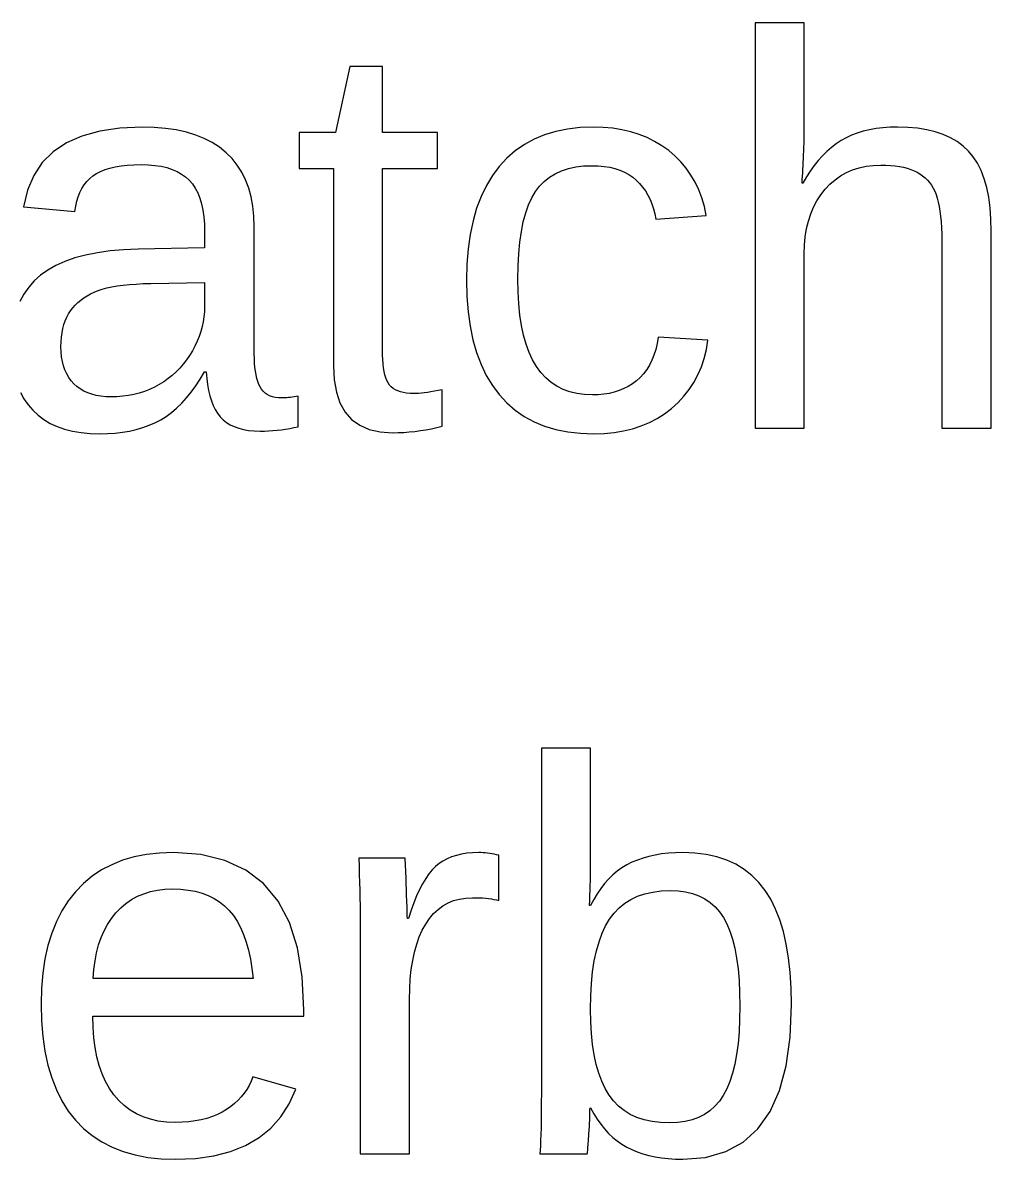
# Model space of a CAD drawing. Header units: metres. Extents: x 8.1 to 95, y -21.3 to 62.6.
# Drawn here: x 86.046 to 89.649, y 26.28 to 30.509 of the extents above; entities that cross this region are included whole.
import ezdxf

# ---------------------------------------------------------------- set-up
doc = ezdxf.new("R2010")
doc.units = ezdxf.units.M

msp = doc.modelspace()

# ---------------------------------------------------------------- linework, layer by layer
for p, q in [((88.9536, 30.5095), (88.7705, 30.5095)), ((88.7705, 30.5095), (88.7705, 29)), ((88.9536, 30.1169), (88.9536, 30.5095)), ((87.2632, 30.3468), (87.2093, 30.1006)), ((87.3853, 30.3468), (87.2632, 30.3468)), ((87.3853, 30.1006), (87.3853, 30.3468)), ((86.4074, 30.1173), (86.3326, 30.1063)), ((86.4908, 30.1209), (86.4074, 30.1173)), ((86.5356, 30.1198), (86.4908, 30.1209)), ((86.5779, 30.1162), (86.5356, 30.1198)), ((88.1199, 30.1191), (88.0732, 30.1137)), ((88.1692, 30.1209), (88.1199, 30.1191)), ((88.2061, 30.1198), (88.1692, 30.1209)), ((88.2414, 30.1166), (88.2061, 30.1198)), ((88.9535, 30.103), (88.9536, 30.1169)), ((89.2461, 30.1184), (89.2206, 30.1153)), ((89.2727, 30.1203), (89.2461, 30.1184)), ((89.3004, 30.1209), (89.2727, 30.1203)), ((89.339, 30.1198), (89.3004, 30.1209)), ((89.3753, 30.1165), (89.339, 30.1198)), ((86.2663, 30.0879), (86.2087, 30.0623)), ((86.3326, 30.1063), (86.2663, 30.0879)), ((86.6177, 30.1104), (86.5779, 30.1162)), ((86.655, 30.1021), (86.6177, 30.1104)), ((86.6897, 30.0916), (86.655, 30.1021)), ((86.7218, 30.0787), (86.6897, 30.0916)), ((86.7514, 30.0634), (86.7218, 30.0787)), ((87.2093, 30.1006), (87.075, 30.1006)), ((87.075, 30.1006), (87.075, 29.9673)), ((87.5887, 30.1006), (87.3853, 30.1006)), ((87.5887, 29.9673), (87.5887, 30.1006)), ((87.9487, 30.0759), (87.9124, 30.0561)), ((87.9876, 30.0921), (87.9487, 30.0759)), ((88.0291, 30.1047), (87.9876, 30.0921)), ((88.0732, 30.1137), (88.0291, 30.1047)), ((88.2754, 30.1112), (88.2414, 30.1166)), ((88.308, 30.1037), (88.2754, 30.1112)), ((88.3391, 30.0939), (88.308, 30.1037)), ((88.3688, 30.082), (88.3391, 30.0939)), ((88.3971, 30.068), (88.3688, 30.082)), ((88.9529, 30.0609), (88.9532, 30.075)), ((88.9532, 30.075), (88.9534, 30.0891)), ((88.9534, 30.0891), (88.9535, 30.103)), ((89.1093, 30.0811), (89.0904, 30.0706)), ((89.1294, 30.0905), (89.1093, 30.0811)), ((89.1505, 30.0985), (89.1294, 30.0905)), ((89.1728, 30.1054), (89.1505, 30.0985)), ((89.1961, 30.111), (89.1728, 30.1054)), ((89.2206, 30.1153), (89.1961, 30.111)), ((89.4093, 30.111), (89.3753, 30.1165)), ((89.441, 30.1033), (89.4093, 30.111)), ((89.4703, 30.0935), (89.441, 30.1033)), ((89.4973, 30.0814), (89.4703, 30.0935)), ((89.522, 30.0671), (89.4973, 30.0814)), ((86.2087, 30.0623), (86.1596, 30.0293)), ((86.7785, 30.0458), (86.7514, 30.0634)), ((86.8031, 30.0258), (86.7785, 30.0458)), ((87.8788, 30.0326), (87.8477, 30.0056)), ((87.9124, 30.0561), (87.8788, 30.0326)), ((88.424, 30.0518), (88.3971, 30.068)), ((88.4495, 30.0334), (88.424, 30.0518)), ((88.4732, 30.0132), (88.4495, 30.0334)), ((88.9514, 30.0179), (88.952, 30.0323)), ((88.952, 30.0323), (88.9525, 30.0467)), ((88.9525, 30.0467), (88.9529, 30.0609)), ((89.0547, 30.0454), (89.0378, 30.0306)), ((89.0722, 30.0587), (89.0547, 30.0454)), ((89.0904, 30.0706), (89.0722, 30.0587)), ((89.5443, 30.0506), (89.522, 30.0671)), ((89.5644, 30.0319), (89.5443, 30.0506)), ((86.1596, 30.0293), (86.1192, 29.9889)), ((86.8251, 30.0036), (86.8031, 30.0258)), ((86.8445, 29.9794), (86.8251, 30.0036)), ((87.8477, 30.0056), (87.8193, 29.975)), ((88.4949, 29.9913), (88.4732, 30.0132)), ((88.5145, 29.9678), (88.4949, 29.9913)), ((88.95, 29.9887), (88.9507, 30.0033)), ((88.9507, 30.0033), (88.9514, 30.0179)), ((89.0056, 29.9969), (88.9905, 29.9779)), ((89.0214, 30.0145), (89.0056, 29.9969)), ((89.0378, 30.0306), (89.0214, 30.0145)), ((89.5822, 30.0107), (89.5644, 30.0319)), ((89.5979, 29.9864), (89.5822, 30.0107)), ((86.1192, 29.9889), (86.0873, 29.9413)), ((86.3077, 29.9399), (86.321, 29.9486)), ((86.321, 29.9486), (86.3359, 29.9563)), ((86.3359, 29.9563), (86.3525, 29.963)), ((86.3525, 29.963), (86.3707, 29.9687)), ((86.3707, 29.9687), (86.3906, 29.9733)), ((86.3906, 29.9733), (86.4121, 29.9769)), ((86.4121, 29.9769), (86.4353, 29.9795)), ((86.4353, 29.9795), (86.4602, 29.9811)), ((86.4602, 29.9811), (86.4867, 29.9816)), ((86.4867, 29.9816), (86.513, 29.9809)), ((86.513, 29.9809), (86.5378, 29.9787)), ((86.5378, 29.9787), (86.5609, 29.9751)), ((86.5609, 29.9751), (86.5824, 29.9701)), ((86.5824, 29.9701), (86.6023, 29.9637)), ((86.6023, 29.9637), (86.6205, 29.9558)), ((86.6205, 29.9558), (86.6372, 29.9465)), ((86.8613, 29.953), (86.8445, 29.9794)), ((86.8755, 29.9245), (86.8613, 29.953)), ((87.075, 29.9673), (87.2022, 29.9673)), ((87.2022, 29.9673), (87.2022, 29.2329)), ((87.3853, 29.2726), (87.3853, 29.9673)), ((87.3853, 29.9673), (87.5887, 29.9673)), ((87.8193, 29.975), (87.7937, 29.9409)), ((88.0059, 29.9346), (88.0273, 29.9477)), ((88.0273, 29.9477), (88.0507, 29.9584)), ((88.0507, 29.9584), (88.0761, 29.9668)), ((88.0761, 29.9668), (88.1035, 29.9727)), ((88.1035, 29.9727), (88.1328, 29.9763)), ((88.1328, 29.9763), (88.1642, 29.9775)), ((88.1642, 29.9775), (88.1873, 29.9769)), ((88.1873, 29.9769), (88.2092, 29.9749)), ((88.2092, 29.9749), (88.2299, 29.9715)), ((88.2299, 29.9715), (88.2494, 29.9669)), ((88.2494, 29.9669), (88.2677, 29.9609)), ((88.2677, 29.9609), (88.2849, 29.9536)), ((88.2849, 29.9536), (88.3008, 29.9449)), ((88.5321, 29.9426), (88.5145, 29.9678)), ((88.9464, 29.9254), (88.9479, 29.9508)), ((88.9479, 29.9508), (88.95, 29.9887)), ((88.9759, 29.9575), (88.9619, 29.9357)), ((88.9905, 29.9779), (88.9759, 29.9575)), ((89.089, 29.9398), (89.1107, 29.9519)), ((89.1107, 29.9519), (89.1337, 29.9619)), ((89.1337, 29.9619), (89.1579, 29.9696)), ((89.1579, 29.9696), (89.1835, 29.9751)), ((89.1835, 29.9751), (89.2103, 29.9784)), ((89.2103, 29.9784), (89.2384, 29.9795)), ((89.2384, 29.9795), (89.2571, 29.9792)), ((89.2571, 29.9792), (89.2749, 29.9782)), ((89.2749, 29.9782), (89.2918, 29.9766)), ((89.2918, 29.9766), (89.3078, 29.9743)), ((89.3078, 29.9743), (89.3228, 29.9714)), ((89.3228, 29.9714), (89.3369, 29.9678)), ((89.3369, 29.9678), (89.3501, 29.9635)), ((89.3501, 29.9635), (89.3623, 29.9586)), ((89.3623, 29.9586), (89.3736, 29.9531)), ((89.3736, 29.9531), (89.3842, 29.9468)), ((89.6116, 29.9592), (89.5979, 29.9864)), ((89.6231, 29.929), (89.6116, 29.9592)), ((86.0873, 29.9413), (86.064, 29.8862)), ((86.2668, 29.8929), (86.2754, 29.9065)), ((86.2754, 29.9065), (86.285, 29.9189)), ((86.285, 29.9189), (86.2958, 29.93)), ((86.2958, 29.93), (86.3077, 29.9399)), ((86.6372, 29.9465), (86.6523, 29.9358)), ((86.6523, 29.9358), (86.6658, 29.9236)), ((86.6658, 29.9236), (86.6777, 29.9098)), ((86.6777, 29.9098), (86.6883, 29.8941)), ((86.8871, 29.8939), (86.8755, 29.9245)), ((87.7937, 29.9409), (87.7711, 29.9036)), ((87.969, 29.9012), (87.9865, 29.9191)), ((87.9865, 29.9191), (88.0059, 29.9346)), ((88.3008, 29.9449), (88.3154, 29.9349)), ((88.3154, 29.9349), (88.3289, 29.9236)), ((88.3289, 29.9236), (88.3413, 29.9112)), ((88.3413, 29.9112), (88.3525, 29.8978)), ((88.5476, 29.9158), (88.5321, 29.9426)), ((88.5611, 29.8874), (88.5476, 29.9158)), ((88.9454, 29.9124), (88.9457, 29.9154)), ((88.9485, 29.9124), (88.9454, 29.9124)), ((88.9457, 29.9154), (88.9464, 29.9254)), ((88.9619, 29.9357), (88.9485, 29.9124)), ((89.0314, 29.89), (89.0493, 29.9088)), ((89.0493, 29.9088), (89.0685, 29.9254)), ((89.0685, 29.9254), (89.089, 29.9398)), ((89.3842, 29.9468), (89.394, 29.9398)), ((89.394, 29.9398), (89.4032, 29.9321)), ((89.4032, 29.9321), (89.4116, 29.9237)), ((89.4116, 29.9237), (89.4194, 29.9144)), ((89.4194, 29.9144), (89.4265, 29.9045)), ((89.6325, 29.8958), (89.6231, 29.929)), ((86.064, 29.8862), (86.0493, 29.8239)), ((86.253, 29.8621), (86.2594, 29.8781)), ((86.2594, 29.8781), (86.2668, 29.8929)), ((86.6883, 29.8941), (86.6974, 29.8765)), ((86.6974, 29.8765), (86.7051, 29.857)), ((86.8962, 29.8613), (86.8871, 29.8939)), ((87.7711, 29.9036), (87.7515, 29.863)), ((87.9399, 29.8578), (87.9536, 29.8809)), ((87.9536, 29.8809), (87.969, 29.9012)), ((88.3525, 29.8978), (88.3627, 29.8835)), ((88.3627, 29.8835), (88.3718, 29.8683)), ((88.3718, 29.8683), (88.3799, 29.8521)), ((88.5726, 29.8574), (88.5611, 29.8874)), ((89.0006, 29.8472), (89.015, 29.8694)), ((89.015, 29.8694), (89.0314, 29.89)), ((89.4265, 29.9045), (89.433, 29.8938)), ((89.433, 29.8938), (89.4388, 29.8824)), ((89.4388, 29.8824), (89.4438, 29.8702)), ((89.4438, 29.8702), (89.4483, 29.8569)), ((89.6399, 29.8597), (89.6325, 29.8958)), ((86.0493, 29.8239), (86.2406, 29.8066)), ((86.2406, 29.8066), (86.2436, 29.8263)), ((86.2436, 29.8263), (86.2477, 29.8448)), ((86.2477, 29.8448), (86.253, 29.8621)), ((86.7051, 29.857), (86.7115, 29.8356)), ((86.7115, 29.8356), (86.7164, 29.8124)), ((86.9027, 29.8265), (86.8962, 29.8613)), ((86.9065, 29.7896), (86.9027, 29.8265)), ((87.7515, 29.863), (87.7349, 29.8192)), ((87.9174, 29.8018), (87.9279, 29.8314)), ((87.9279, 29.8314), (87.9399, 29.8578)), ((88.3799, 29.8521), (88.3868, 29.835)), ((88.3868, 29.835), (88.3927, 29.817)), ((88.582, 29.8257), (88.5726, 29.8574)), ((88.5893, 29.7924), (88.582, 29.8257)), ((88.9776, 29.7982), (88.9881, 29.8235)), ((88.9881, 29.8235), (89.0006, 29.8472)), ((89.4483, 29.8569), (89.4523, 29.8422)), ((89.4523, 29.8422), (89.4557, 29.8259)), ((89.4557, 29.8259), (89.4586, 29.8083)), ((89.6451, 29.8206), (89.6399, 29.8597)), ((86.7164, 29.8124), (86.7199, 29.7872)), ((86.7199, 29.7872), (86.722, 29.7602)), ((86.9078, 29.7507), (86.9065, 29.7896)), ((87.7349, 29.8192), (87.7214, 29.7721)), ((87.9086, 29.7689), (87.9174, 29.8018)), ((88.3927, 29.817), (88.3974, 29.798)), ((88.3974, 29.798), (88.4012, 29.7782)), ((88.4012, 29.7782), (88.5893, 29.7924)), ((88.9689, 29.7714), (88.9776, 29.7982)), ((89.4586, 29.8083), (89.461, 29.7891)), ((89.461, 29.7891), (89.4628, 29.7685)), ((89.6483, 29.7785), (89.6451, 29.8206)), ((89.6493, 29.7334), (89.6483, 29.7785)), ((86.722, 29.7602), (86.7227, 29.7314)), ((86.9078, 29.2767), (86.9078, 29.7507)), ((87.7214, 29.7721), (87.7108, 29.7218)), ((87.9013, 29.7327), (87.9086, 29.7689)), ((88.9574, 29.7132), (88.9622, 29.7431)), ((88.9622, 29.7431), (88.9689, 29.7714)), ((89.4628, 29.7685), (89.4641, 29.7464)), ((89.4641, 29.7464), (89.4649, 29.7228)), ((86.7227, 29.7314), (86.7227, 29.6713)), ((87.7108, 29.7218), (87.7033, 29.6682)), ((87.8957, 29.6933), (87.9013, 29.7327)), ((88.9545, 29.6819), (88.9574, 29.7132)), ((89.4649, 29.7228), (89.4652, 29.6978)), ((89.4652, 29.6978), (89.4652, 29)), ((89.6493, 29), (89.6493, 29.7334)), ((86.324, 29.6537), (86.2803, 29.645)), ((86.3711, 29.6603), (86.324, 29.6537)), ((86.4216, 29.6649), (86.3711, 29.6603)), ((86.4755, 29.6673), (86.4216, 29.6649)), ((86.7227, 29.6713), (86.4755, 29.6673)), ((87.7033, 29.6682), (87.6988, 29.6114)), ((87.8917, 29.6506), (87.8957, 29.6933)), ((88.9536, 29.649), (88.9545, 29.6819)), ((86.2032, 29.6212), (86.1697, 29.6061)), ((86.2401, 29.6341), (86.2032, 29.6212)), ((86.2803, 29.645), (86.2401, 29.6341)), ((87.6988, 29.6114), (87.6973, 29.5513)), ((87.8893, 29.6046), (87.8917, 29.6506)), ((88.9536, 29), (88.9536, 29.649)), ((86.1129, 29.5696), (86.0893, 29.5483)), ((86.1396, 29.5889), (86.1129, 29.5696)), ((86.1697, 29.6061), (86.1396, 29.5889)), ((87.8885, 29.5554), (87.8893, 29.6046)), ((86.0685, 29.525), (86.0505, 29.4998)), ((86.0893, 29.5483), (86.0685, 29.525)), ((86.3592, 29.5224), (86.3779, 29.5264)), ((86.3779, 29.5264), (86.3981, 29.5299)), ((86.3981, 29.5299), (86.4199, 29.5329)), ((86.4199, 29.5329), (86.4432, 29.5353)), ((86.4432, 29.5353), (86.468, 29.5371)), ((86.468, 29.5371), (86.4944, 29.5384)), ((86.4944, 29.5384), (86.5223, 29.5391)), ((86.5223, 29.5391), (86.7227, 29.5432)), ((86.7227, 29.5432), (86.7227, 29.4527)), ((87.6973, 29.5513), (87.6988, 29.4908)), ((87.8893, 29.508), (87.8885, 29.5554)), ((86.0505, 29.4998), (86.0352, 29.4726)), ((86.2621, 29.4774), (86.2734, 29.4857)), ((86.2734, 29.4857), (86.2856, 29.4934)), ((86.2856, 29.4934), (86.2984, 29.5005)), ((86.2984, 29.5005), (86.3121, 29.5069)), ((86.3121, 29.5069), (86.3265, 29.5126)), ((86.3265, 29.5126), (86.3421, 29.5178)), ((86.3421, 29.5178), (86.3592, 29.5224)), ((87.6988, 29.4908), (87.7033, 29.4336)), ((87.8919, 29.4633), (87.8893, 29.508)), ((86.2243, 29.4374), (86.2326, 29.4483)), ((86.2326, 29.4483), (86.2416, 29.4587)), ((86.2416, 29.4587), (86.2515, 29.4684)), ((86.2515, 29.4684), (86.2621, 29.4774)), ((86.7227, 29.4527), (86.7222, 29.4339)), ((87.8962, 29.4216), (87.8919, 29.4633)), ((86.1997, 29.3859), (86.2045, 29.4)), ((86.2045, 29.4), (86.2102, 29.4132)), ((86.2102, 29.4132), (86.2168, 29.4257)), ((86.2168, 29.4257), (86.2243, 29.4374)), ((86.7205, 29.4153), (86.7177, 29.3969)), ((86.7222, 29.4339), (86.7205, 29.4153)), ((87.7033, 29.4336), (87.7108, 29.3797)), ((87.9021, 29.3826), (87.8962, 29.4216)), ((86.1904, 29.3392), (86.1926, 29.3556)), ((86.1926, 29.3556), (86.1957, 29.3711)), ((86.1957, 29.3711), (86.1997, 29.3859)), ((86.7088, 29.3602), (86.7026, 29.3421)), ((86.7138, 29.3785), (86.7088, 29.3602)), ((86.7177, 29.3969), (86.7138, 29.3785)), ((87.7108, 29.3797), (87.7213, 29.3291)), ((87.9098, 29.3464), (87.9021, 29.3826)), ((86.1887, 29.3041), (86.1891, 29.3221)), ((86.1891, 29.3221), (86.1904, 29.3392)), ((86.6953, 29.3241), (86.687, 29.3062)), ((86.7026, 29.3421), (86.6953, 29.3241)), ((87.7213, 29.3291), (87.7348, 29.2818)), ((87.9192, 29.313), (87.9098, 29.3464)), ((88.4063, 29.316), (88.401, 29.2937)), ((88.4103, 29.3397), (88.4063, 29.316)), ((88.5954, 29.3275), (88.4103, 29.3397)), ((88.5895, 29.2931), (88.5954, 29.3275)), ((86.1893, 29.2847), (86.1887, 29.3041)), ((86.1911, 29.2664), (86.1893, 29.2847)), ((86.667, 29.271), (86.6557, 29.2546)), ((86.6774, 29.2884), (86.667, 29.271)), ((86.687, 29.3062), (86.6774, 29.2884)), ((86.9081, 29.2591), (86.9078, 29.2767)), ((87.3856, 29.2556), (87.3853, 29.2726)), ((87.7348, 29.2818), (87.7513, 29.2378)), ((87.9303, 29.2825), (87.9192, 29.313)), ((87.9431, 29.2548), (87.9303, 29.2825)), ((88.3945, 29.2728), (88.3868, 29.2533)), ((88.401, 29.2937), (88.3945, 29.2728)), ((88.5814, 29.2602), (88.5895, 29.2931)), ((86.1941, 29.249), (86.1911, 29.2664)), ((86.1982, 29.2326), (86.1941, 29.249)), ((86.2036, 29.2172), (86.1982, 29.2326)), ((86.6436, 29.2389), (86.6307, 29.2241)), ((86.6557, 29.2546), (86.6436, 29.2389)), ((86.9089, 29.2425), (86.9081, 29.2591)), ((86.9102, 29.2269), (86.9089, 29.2425)), ((87.2022, 29.2329), (87.2049, 29.1806)), ((87.3866, 29.2397), (87.3856, 29.2556)), ((87.3882, 29.225), (87.3866, 29.2397)), ((87.7513, 29.2378), (87.7708, 29.1971)), ((87.9576, 29.2299), (87.9431, 29.2548)), ((87.9739, 29.2077), (87.9576, 29.2299)), ((88.3778, 29.2352), (88.3676, 29.2186)), ((88.3868, 29.2533), (88.3778, 29.2352)), ((88.5582, 29.1991), (88.5709, 29.2289)), ((88.5709, 29.2289), (88.5814, 29.2602)), ((86.2102, 29.2029), (86.2036, 29.2172)), ((86.2179, 29.1895), (86.2102, 29.2029)), ((86.2269, 29.1771), (86.2179, 29.1895)), ((86.6024, 29.1971), (86.587, 29.1848)), ((86.6169, 29.2102), (86.6024, 29.1971)), ((86.6307, 29.2241), (86.6169, 29.2102)), ((86.7068, 29.1834), (86.7227, 29.2105)), ((86.7227, 29.2105), (86.7288, 29.2105)), ((86.7288, 29.2105), (86.7307, 29.186)), ((86.912, 29.2123), (86.9102, 29.2269)), ((86.9144, 29.1987), (86.912, 29.2123)), ((86.9173, 29.186), (86.9144, 29.1987)), ((87.3904, 29.2114), (87.3882, 29.225)), ((87.3933, 29.199), (87.3904, 29.2114)), ((87.3968, 29.1878), (87.3933, 29.199)), ((87.401, 29.1778), (87.3968, 29.1878)), ((87.7708, 29.1971), (87.7933, 29.1597)), ((87.9919, 29.1881), (87.9739, 29.2077)), ((88.0116, 29.1711), (87.9919, 29.1881)), ((88.3434, 29.1894), (88.3294, 29.177)), ((88.3561, 29.2033), (88.3434, 29.1894)), ((88.3676, 29.2186), (88.3561, 29.2033)), ((88.5431, 29.171), (88.5582, 29.1991)), ((86.237, 29.1658), (86.2269, 29.1771)), ((86.2482, 29.1555), (86.237, 29.1658)), ((86.2605, 29.1465), (86.2482, 29.1555)), ((86.2738, 29.1387), (86.2605, 29.1465)), ((86.5179, 29.1447), (86.4992, 29.1373)), ((86.5362, 29.1531), (86.5179, 29.1447)), ((86.5538, 29.1627), (86.5362, 29.1531)), ((86.5708, 29.1733), (86.5538, 29.1627)), ((86.587, 29.1848), (86.5708, 29.1733)), ((86.6734, 29.1347), (86.6904, 29.1581)), ((86.6904, 29.1581), (86.7068, 29.1834)), ((86.7307, 29.186), (86.7335, 29.1629)), ((86.7335, 29.1629), (86.7374, 29.1413)), ((86.9208, 29.1744), (86.9173, 29.186)), ((86.9247, 29.1637), (86.9208, 29.1744)), ((86.9292, 29.1541), (86.9247, 29.1637)), ((86.9344, 29.1454), (86.9292, 29.1541)), ((86.9406, 29.1378), (86.9344, 29.1454)), ((87.2049, 29.1806), (87.213, 29.1345)), ((87.4058, 29.1689), (87.401, 29.1778)), ((87.4112, 29.1612), (87.4058, 29.1689)), ((87.4174, 29.1545), (87.4112, 29.1612)), ((87.4246, 29.1486), (87.4174, 29.1545)), ((87.4327, 29.1434), (87.4246, 29.1486)), ((87.7933, 29.1597), (87.8188, 29.1256)), ((88.033, 29.1567), (88.0116, 29.1711)), ((88.0562, 29.145), (88.033, 29.1567)), ((88.0811, 29.1358), (88.0562, 29.145)), ((88.2821, 29.1476), (88.2648, 29.1404)), ((88.2987, 29.1561), (88.2821, 29.1476)), ((88.3145, 29.1659), (88.2987, 29.1561)), ((88.3294, 29.177), (88.3145, 29.1659)), ((88.5062, 29.1195), (88.5258, 29.1444)), ((88.5258, 29.1444), (88.5431, 29.171)), ((86.0376, 29.1327), (86.051, 29.1092)), ((86.051, 29.1092), (86.0664, 29.0874)), ((86.2881, 29.132), (86.2738, 29.1387)), ((86.3034, 29.1266), (86.2881, 29.132)), ((86.3197, 29.1224), (86.3034, 29.1266)), ((86.3371, 29.1194), (86.3197, 29.1224)), ((86.3555, 29.1176), (86.3371, 29.1194)), ((86.3748, 29.117), (86.3555, 29.1176)), ((86.3969, 29.1175), (86.3748, 29.117)), ((86.4185, 29.1192), (86.3969, 29.1175)), ((86.4395, 29.1221), (86.4185, 29.1192)), ((86.4599, 29.126), (86.4395, 29.1221)), ((86.4798, 29.1311), (86.4599, 29.126)), ((86.4992, 29.1373), (86.4798, 29.1311)), ((86.6377, 29.0932), (86.6558, 29.113)), ((86.6558, 29.113), (86.6734, 29.1347)), ((86.7374, 29.1413), (86.7422, 29.1212)), ((86.7422, 29.1212), (86.748, 29.1026)), ((86.748, 29.1026), (86.7548, 29.0855)), ((86.9477, 29.1312), (86.9406, 29.1378)), ((86.9558, 29.1256), (86.9477, 29.1312)), ((86.9649, 29.121), (86.9558, 29.1256)), ((86.9749, 29.1175), (86.9649, 29.121)), ((86.9858, 29.1149), (86.9749, 29.1175)), ((86.9977, 29.1134), (86.9858, 29.1149)), ((87.0106, 29.1129), (86.9977, 29.1134)), ((87.0166, 29.113), (87.0106, 29.1129)), ((87.0227, 29.1133), (87.0166, 29.113)), ((87.029, 29.1137), (87.0227, 29.1133)), ((87.0355, 29.1143), (87.029, 29.1137)), ((87.0422, 29.1151), (87.0355, 29.1143)), ((87.049, 29.1161), (87.0422, 29.1151)), ((87.056, 29.1172), (87.049, 29.1161)), ((87.0632, 29.1185), (87.056, 29.1172)), ((87.0706, 29.12), (87.0632, 29.1185)), ((87.0706, 29.0061), (87.0706, 29.12)), ((87.213, 29.1345), (87.2266, 29.0945)), ((87.4418, 29.1391), (87.4327, 29.1434)), ((87.4518, 29.1355), (87.4418, 29.1391)), ((87.4628, 29.1327), (87.4518, 29.1355)), ((87.4746, 29.1308), (87.4628, 29.1327)), ((87.4875, 29.1296), (87.4746, 29.1308)), ((87.5013, 29.1292), (87.4875, 29.1296)), ((87.5098, 29.1293), (87.5013, 29.1292)), ((87.5191, 29.1299), (87.5098, 29.1293)), ((87.5293, 29.1308), (87.5191, 29.1299)), ((87.5402, 29.132), (87.5293, 29.1308)), ((87.552, 29.1336), (87.5402, 29.132)), ((87.5645, 29.1355), (87.552, 29.1336)), ((87.5779, 29.1378), (87.5645, 29.1355)), ((87.5921, 29.1404), (87.5779, 29.1378)), ((87.607, 29.1434), (87.5921, 29.1404)), ((87.607, 29.0081), (87.607, 29.1434)), ((87.8188, 29.1256), (87.8472, 29.095)), ((88.1077, 29.1293), (88.0811, 29.1358)), ((88.1361, 29.1254), (88.1077, 29.1293)), ((88.1662, 29.1241), (88.1361, 29.1254)), ((88.1875, 29.1247), (88.1662, 29.1241)), ((88.208, 29.1267), (88.1875, 29.1247)), ((88.2277, 29.13), (88.208, 29.1267)), ((88.2466, 29.1345), (88.2277, 29.13)), ((88.2648, 29.1404), (88.2466, 29.1345)), ((88.4843, 29.0961), (88.5062, 29.1195)), ((86.0664, 29.0874), (86.0839, 29.0671)), ((86.0839, 29.0671), (86.1035, 29.0488)), ((86.5997, 29.059), (86.619, 29.0751)), ((86.619, 29.0751), (86.6377, 29.0932)), ((86.7548, 29.0855), (86.7626, 29.0699)), ((86.7626, 29.0699), (86.7714, 29.0558)), ((87.2266, 29.0945), (87.2456, 29.0606)), ((87.2456, 29.0606), (87.27, 29.0329)), ((87.8472, 29.095), (87.8782, 29.0679)), ((87.8782, 29.0679), (87.912, 29.0445)), ((88.4341, 29.0544), (88.4601, 29.0742)), ((88.4601, 29.0742), (88.4843, 29.0961)), ((86.1035, 29.0488), (86.1251, 29.0326)), ((86.1251, 29.0326), (86.1487, 29.0185)), ((86.1487, 29.0185), (86.1743, 29.0067)), ((86.5161, 29.0113), (86.5383, 29.021)), ((86.5383, 29.021), (86.5595, 29.032)), ((86.5595, 29.032), (86.5799, 29.0446)), ((86.5799, 29.0446), (86.5997, 29.059)), ((86.7714, 29.0558), (86.7812, 29.0432)), ((86.7812, 29.0432), (86.7922, 29.032)), ((86.7922, 29.032), (86.8045, 29.0221)), ((86.8045, 29.0221), (86.8182, 29.0135)), ((87.27, 29.0329), (87.2998, 29.0114)), ((87.912, 29.0445), (87.9485, 29.0247)), ((87.9485, 29.0247), (87.9876, 29.0085)), ((88.3468, 29.0089), (88.3774, 29.0217)), ((88.3774, 29.0217), (88.4065, 29.0369)), ((88.4065, 29.0369), (88.4341, 29.0544)), ((86.1743, 29.0067), (86.202, 28.9969)), ((86.202, 28.9969), (86.2318, 28.9894)), ((86.2318, 28.9894), (86.2635, 28.984)), ((86.2635, 28.984), (86.2973, 28.9807)), ((86.2973, 28.9807), (86.3331, 28.9797)), ((86.3331, 28.9797), (86.3622, 28.9803)), ((86.3622, 28.9803), (86.3904, 28.9823)), ((86.3904, 28.9823), (86.4175, 28.9855)), ((86.4175, 28.9855), (86.4436, 28.99)), ((86.4436, 28.99), (86.4688, 28.9958)), ((86.4688, 28.9958), (86.493, 29.0029)), ((86.493, 29.0029), (86.5161, 29.0113)), ((86.8182, 29.0135), (86.8333, 29.0063)), ((86.8333, 29.0063), (86.8497, 29.0004)), ((86.8497, 29.0004), (86.8676, 28.9958)), ((86.8676, 28.9958), (86.8867, 28.9925)), ((86.8867, 28.9925), (86.9073, 28.9905)), ((86.9073, 28.9905), (86.9292, 28.9898)), ((86.9292, 28.9898), (86.9452, 28.99)), ((86.9452, 28.99), (86.9612, 28.9906)), ((86.9612, 28.9906), (86.977, 28.9917)), ((86.977, 28.9917), (86.9928, 28.9931)), ((86.9928, 28.9931), (87.0085, 28.9949)), ((87.0085, 28.9949), (87.0241, 28.9971)), ((87.0241, 28.9971), (87.0397, 28.9997)), ((87.0397, 28.9997), (87.0552, 29.0027)), ((87.0552, 29.0027), (87.0706, 29.0061)), ((87.2998, 29.0114), (87.3351, 28.996)), ((87.3351, 28.996), (87.3758, 28.9868)), ((87.3758, 28.9868), (87.4219, 28.9837)), ((87.4219, 28.9837), (87.4429, 28.984)), ((87.4429, 28.984), (87.4637, 28.9849)), ((87.4637, 28.9849), (87.4845, 28.9865)), ((87.4845, 28.9865), (87.5052, 28.9886)), ((87.5052, 28.9886), (87.5258, 28.9913)), ((87.5258, 28.9913), (87.5462, 28.9946)), ((87.5462, 28.9946), (87.5666, 28.9985)), ((87.5666, 28.9985), (87.5869, 29.003)), ((87.5869, 29.003), (87.607, 29.0081)), ((87.9876, 29.0085), (88.0295, 28.9959)), ((88.0295, 28.9959), (88.074, 28.9869)), ((88.074, 28.9869), (88.1213, 28.9815)), ((88.1213, 28.9815), (88.1713, 28.9797)), ((88.1713, 28.9797), (88.2094, 28.9808)), ((88.2094, 28.9808), (88.246, 28.9843)), ((88.246, 28.9843), (88.2811, 28.9902)), ((88.2811, 28.9902), (88.3147, 28.9984)), ((88.3147, 28.9984), (88.3468, 29.0089)), ((88.7705, 29), (88.9536, 29)), ((89.4652, 29), (89.6493, 29)), ((88.1587, 27.8095), (87.9756, 27.8095)), ((87.9756, 27.8095), (87.9756, 26.5268)), ((88.1587, 27.3792), (88.1587, 27.8095)), ((86.5071, 27.4137), (86.4612, 27.4048)), ((86.5557, 27.4191), (86.5071, 27.4137)), ((86.6071, 27.4209), (86.5557, 27.4191)), ((86.7089, 27.4137), (86.6071, 27.4209)), ((86.7988, 27.392), (86.7089, 27.4137)), ((87.6596, 27.4107), (87.6418, 27.4049)), ((87.6786, 27.4151), (87.6596, 27.4107)), ((87.6988, 27.4184), (87.6786, 27.4151)), ((87.7201, 27.4203), (87.6988, 27.4184)), ((87.7426, 27.4209), (87.7201, 27.4203)), ((87.7508, 27.4208), (87.7426, 27.4209)), ((87.7589, 27.4204), (87.7508, 27.4208)), ((87.7671, 27.4198), (87.7589, 27.4204)), ((87.7754, 27.4189), (87.7671, 27.4198)), ((87.7836, 27.4178), (87.7754, 27.4189)), ((87.7919, 27.4164), (87.7836, 27.4178)), ((87.8002, 27.4148), (87.7919, 27.4164)), ((87.8085, 27.4129), (87.8002, 27.4148)), ((87.8169, 27.4108), (87.8085, 27.4129)), ((87.8169, 27.2429), (87.8169, 27.4108)), ((88.3991, 27.4119), (88.376, 27.4068)), ((88.4232, 27.4158), (88.3991, 27.4119)), ((88.4483, 27.4187), (88.4232, 27.4158)), ((88.4744, 27.4203), (88.4483, 27.4187)), ((88.5015, 27.4209), (88.4744, 27.4203)), ((88.5465, 27.4192), (88.5015, 27.4209)), ((88.5887, 27.414), (88.5465, 27.4192)), ((88.6283, 27.4053), (88.5887, 27.414)), ((86.3775, 27.376), (86.3396, 27.3563)), ((86.418, 27.3922), (86.3775, 27.376)), ((86.4612, 27.4048), (86.418, 27.3922)), ((86.8766, 27.3559), (86.7988, 27.392)), ((87.469, 27.4006), (87.2961, 27.4006)), ((87.2961, 27.4006), (87.2974, 27.3697)), ((87.2974, 27.3697), (87.2985, 27.3394)), ((87.4722, 27.3248), (87.469, 27.4006)), ((87.5819, 27.369), (87.5694, 27.3564)), ((87.5951, 27.3799), (87.5819, 27.369)), ((87.6095, 27.3895), (87.5951, 27.3799)), ((87.6251, 27.3979), (87.6095, 27.3895)), ((87.6418, 27.4049), (87.6251, 27.3979)), ((88.1586, 27.3642), (88.1587, 27.3792)), ((88.2935, 27.3751), (88.2752, 27.3642)), ((88.3126, 27.3848), (88.2935, 27.3751)), ((88.3328, 27.3932), (88.3126, 27.3848)), ((88.3539, 27.4006), (88.3328, 27.3932)), ((88.376, 27.4068), (88.3539, 27.4006)), ((88.6651, 27.3932), (88.6283, 27.4053)), ((88.6991, 27.3776), (88.6651, 27.3932)), ((88.7305, 27.3585), (88.6991, 27.3776)), ((86.3045, 27.3329), (86.2721, 27.306)), ((86.3396, 27.3563), (86.3045, 27.3329)), ((86.9425, 27.3054), (86.8766, 27.3559)), ((87.2985, 27.3394), (87.2995, 27.3097)), ((87.5572, 27.3416), (87.5454, 27.3245)), ((87.5694, 27.3564), (87.5572, 27.3416)), ((88.1579, 27.3158), (88.1582, 27.3325)), ((88.1582, 27.3325), (88.1585, 27.3487)), ((88.1585, 27.3487), (88.1586, 27.3642)), ((88.2412, 27.338), (88.2254, 27.3226)), ((88.2578, 27.3518), (88.2412, 27.338)), ((88.2752, 27.3642), (88.2578, 27.3518)), ((88.7591, 27.336), (88.7305, 27.3585)), ((88.785, 27.31), (88.7591, 27.336)), ((86.2721, 27.306), (86.2424, 27.2755)), ((86.5475, 27.2812), (86.5751, 27.2845)), ((86.5751, 27.2845), (86.604, 27.2856)), ((86.604, 27.2856), (86.6337, 27.2846)), ((86.6337, 27.2846), (86.6619, 27.2817)), ((86.9964, 27.2404), (86.9425, 27.3054)), ((87.2995, 27.3097), (87.3003, 27.2806)), ((87.4746, 27.2637), (87.4722, 27.3248)), ((87.5227, 27.2838), (87.5118, 27.2601)), ((87.5339, 27.3053), (87.5227, 27.2838)), ((87.5454, 27.3245), (87.5339, 27.3053)), ((88.1569, 27.2807), (88.1574, 27.2985)), ((88.1574, 27.2985), (88.1579, 27.3158)), ((88.1963, 27.2874), (88.1829, 27.2676)), ((88.2104, 27.3058), (88.1963, 27.2874)), ((88.2254, 27.3226), (88.2104, 27.3058)), ((88.8082, 27.2805), (88.785, 27.31)), ((86.2156, 27.2416), (86.192, 27.2045)), ((86.2424, 27.2755), (86.2156, 27.2416)), ((86.4303, 27.2318), (86.451, 27.2461)), ((86.451, 27.2461), (86.4731, 27.2582)), ((86.4731, 27.2582), (86.4965, 27.2681)), ((86.4965, 27.2681), (86.5213, 27.2757)), ((86.5213, 27.2757), (86.5475, 27.2812)), ((86.6619, 27.2817), (86.6884, 27.2768)), ((86.6884, 27.2768), (86.7134, 27.2699)), ((86.7134, 27.2699), (86.7368, 27.261)), ((86.7368, 27.261), (86.7586, 27.2501)), ((86.7586, 27.2501), (86.7788, 27.2373)), ((87.3003, 27.2806), (87.301, 27.2521)), ((87.301, 27.2521), (87.3015, 27.2243)), ((87.4755, 27.2388), (87.4746, 27.2637)), ((87.5118, 27.2601), (87.5013, 27.2342)), ((87.6286, 27.2337), (87.6493, 27.2422)), ((87.6493, 27.2422), (87.6713, 27.2482)), ((87.6713, 27.2482), (87.6946, 27.2519)), ((87.6946, 27.2519), (87.7192, 27.2531)), ((87.7192, 27.2531), (87.7325, 27.253)), ((87.7325, 27.253), (87.7451, 27.2526)), ((87.7451, 27.2526), (87.7572, 27.252)), ((87.7572, 27.252), (87.7686, 27.2511)), ((87.7686, 27.2511), (87.7795, 27.2499)), ((87.7795, 27.2499), (87.7897, 27.2486)), ((87.7897, 27.2486), (87.7994, 27.2469)), ((87.7994, 27.2469), (87.8084, 27.245)), ((87.8084, 27.245), (87.8169, 27.2429)), ((88.1546, 27.2236), (88.1555, 27.2432)), ((88.1555, 27.2432), (88.1562, 27.2622)), ((88.1562, 27.2622), (88.1569, 27.2807)), ((88.1704, 27.2464), (88.1587, 27.2236)), ((88.1829, 27.2676), (88.1704, 27.2464)), ((88.2858, 27.2325), (88.3088, 27.2469)), ((88.3088, 27.2469), (88.3338, 27.2586)), ((88.3338, 27.2586), (88.3609, 27.2678)), ((88.3609, 27.2678), (88.3901, 27.2743)), ((88.3901, 27.2743), (88.4214, 27.2782)), ((88.4214, 27.2782), (88.4547, 27.2795)), ((88.4547, 27.2795), (88.4843, 27.2783)), ((88.4843, 27.2783), (88.512, 27.2746)), ((88.512, 27.2746), (88.5378, 27.2684)), ((88.5378, 27.2684), (88.5617, 27.2598)), ((88.5617, 27.2598), (88.5837, 27.2488)), ((88.5837, 27.2488), (88.6039, 27.2352)), ((88.8288, 27.2476), (88.8082, 27.2805)), ((88.847, 27.211), (88.8288, 27.2476)), ((86.192, 27.2045), (86.1715, 27.1644)), ((86.3929, 27.1966), (86.4109, 27.2153)), ((86.4109, 27.2153), (86.4303, 27.2318)), ((86.7788, 27.2373), (86.7975, 27.2225)), ((86.7975, 27.2225), (86.8146, 27.2058)), ((86.8146, 27.2058), (86.8301, 27.1869)), ((87.0383, 27.161), (86.9964, 27.2404)), ((87.3015, 27.2243), (87.3019, 27.197)), ((87.4762, 27.2175), (87.4755, 27.2388)), ((87.4767, 27.1999), (87.4762, 27.2175)), ((87.477, 27.186), (87.4767, 27.1999)), ((87.4911, 27.2061), (87.4812, 27.1758)), ((87.5013, 27.2342), (87.4911, 27.2061)), ((87.5746, 27.1937), (87.5913, 27.2095)), ((87.5913, 27.2095), (87.6093, 27.2228)), ((87.6093, 27.2228), (87.6286, 27.2337)), ((88.1587, 27.2236), (88.1546, 27.2236)), ((88.2461, 27.1959), (88.265, 27.2155)), ((88.265, 27.2155), (88.2858, 27.2325)), ((88.6039, 27.2352), (88.6222, 27.2192)), ((88.6222, 27.2192), (88.6385, 27.2008)), ((88.6385, 27.2008), (88.6531, 27.1798)), ((88.8627, 27.1709), (88.847, 27.211)), ((86.1715, 27.1644), (86.1541, 27.121)), ((86.3619, 27.1538), (86.3765, 27.176)), ((86.3765, 27.176), (86.3929, 27.1966)), ((86.8301, 27.1869), (86.8442, 27.1656)), ((86.8442, 27.1656), (86.8569, 27.1421)), ((87.0683, 27.0671), (87.0383, 27.161)), ((87.3019, 27.197), (87.3021, 27.1703)), ((87.3021, 27.1703), (87.3022, 27.1442)), ((87.4771, 27.1758), (87.477, 27.186)), ((87.4812, 27.1758), (87.4771, 27.1758)), ((87.5453, 27.1549), (87.5593, 27.1755)), ((87.5593, 27.1755), (87.5746, 27.1937)), ((88.2146, 27.1487), (88.2294, 27.1737)), ((88.2294, 27.1737), (88.2461, 27.1959)), ((88.6531, 27.1798), (88.6659, 27.1561)), ((88.6659, 27.1561), (88.6772, 27.1291)), ((88.8761, 27.1272), (88.8627, 27.1709)), ((86.1541, 27.121), (86.14, 27.0746)), ((86.3379, 27.1044), (86.349, 27.1299)), ((86.349, 27.1299), (86.3619, 27.1538)), ((86.8569, 27.1421), (86.8682, 27.1162)), ((86.8682, 27.1162), (86.878, 27.088)), ((87.3022, 27.1442), (87.3022, 26.3)), ((87.5216, 27.1071), (87.5327, 27.1321)), ((87.5327, 27.1321), (87.5453, 27.1549)), ((88.1901, 27.0894), (88.2015, 27.1206)), ((88.2015, 27.1206), (88.2146, 27.1487)), ((88.6772, 27.1291), (88.687, 27.0988)), ((88.8869, 27.08), (88.8761, 27.1272)), ((86.14, 27.0746), (86.1289, 27.025)), ((86.3211, 27.0483), (86.3286, 27.0772)), ((86.3286, 27.0772), (86.3379, 27.1044)), ((86.878, 27.088), (86.8864, 27.0575)), ((87.5038, 27.0509), (87.5119, 27.08)), ((87.5119, 27.08), (87.5216, 27.1071)), ((88.1805, 27.0552), (88.1901, 27.0894)), ((88.687, 27.0988), (88.6953, 27.0653)), ((88.8954, 27.0292), (88.8869, 27.08)), ((86.3153, 27.0179), (86.3211, 27.0483)), ((86.8864, 27.0575), (86.8934, 27.0247)), ((87.0863, 26.9588), (87.0683, 27.0671)), ((87.4971, 27.0197), (87.5038, 27.0509)), ((88.1727, 27.0179), (88.1805, 27.0552)), ((88.6953, 27.0653), (88.702, 27.0286)), ((88.9015, 26.9748), (88.8954, 27.0292)), ((86.1289, 27.025), (86.121, 26.9723)), ((86.3113, 26.9858), (86.3153, 27.0179)), ((86.8934, 27.0247), (86.8989, 26.9895)), ((86.8989, 26.9895), (86.9031, 26.952)), ((87.4919, 26.9863), (87.4971, 27.0197)), ((88.1665, 26.9775), (88.1727, 27.0179)), ((88.702, 27.0286), (88.7073, 26.9886)), ((88.7073, 26.9886), (88.7111, 26.9454)), ((86.121, 26.9723), (86.1163, 26.9164)), ((86.309, 26.952), (86.3113, 26.9858)), ((86.9031, 26.952), (86.309, 26.952)), ((87.0923, 26.836), (87.0863, 26.9588)), ((87.486, 26.9133), (87.4882, 26.9509)), ((87.4882, 26.9509), (87.4919, 26.9863)), ((88.1622, 26.9341), (88.1665, 26.9775)), ((88.7111, 26.9454), (88.7133, 26.899)), ((88.9051, 26.9169), (88.9015, 26.9748)), ((86.1163, 26.9164), (86.1147, 26.8574)), ((87.4853, 26.8737), (87.486, 26.9133)), ((88.1596, 26.8876), (88.1622, 26.9341)), ((88.9063, 26.8554), (88.9051, 26.9169)), ((87.4853, 26.3), (87.4853, 26.8737)), ((88.1587, 26.8381), (88.1596, 26.8876)), ((88.7133, 26.899), (88.7141, 26.8493)), ((86.1147, 26.8574), (86.1163, 26.7954)), ((87.0923, 26.8116), (87.0923, 26.836)), ((88.1595, 26.7913), (88.1587, 26.8381)), ((88.7141, 26.8493), (88.7133, 26.7998)), ((88.9014, 26.7345), (88.9063, 26.8554)), ((86.1163, 26.7954), (86.121, 26.7369)), ((86.308, 26.7707), (86.307, 26.8116)), ((86.307, 26.8116), (87.0923, 26.8116)), ((88.1621, 26.7474), (88.1595, 26.7913)), ((88.7133, 26.7998), (88.711, 26.7534)), ((86.121, 26.7369), (86.1289, 26.6819)), ((86.3109, 26.7318), (86.308, 26.7707)), ((88.1664, 26.7062), (88.1621, 26.7474)), ((88.711, 26.7534), (88.7072, 26.7102)), ((88.8864, 26.6279), (88.9014, 26.7345)), ((86.3157, 26.6951), (86.3109, 26.7318)), ((86.3224, 26.6605), (86.3157, 26.6951)), ((88.1724, 26.6679), (88.1664, 26.7062)), ((88.7072, 26.7102), (88.7019, 26.6701)), ((86.1289, 26.6819), (86.14, 26.6304)), ((86.3312, 26.6281), (86.3224, 26.6605)), ((88.18, 26.6323), (88.1724, 26.6679)), ((88.7019, 26.6701), (88.6951, 26.6332)), ((86.14, 26.6304), (86.1541, 26.5823)), ((86.3418, 26.5978), (86.3312, 26.6281)), ((88.1894, 26.5996), (88.18, 26.6323)), ((88.6951, 26.6332), (88.6867, 26.5995)), ((88.8614, 26.5355), (88.8864, 26.6279)), ((86.1541, 26.5823), (86.1715, 26.5378)), ((86.3544, 26.5696), (86.3418, 26.5978)), ((86.3689, 26.5436), (86.3544, 26.5696)), ((86.8958, 26.5698), (86.8885, 26.5545)), ((86.9021, 26.5858), (86.8958, 26.5698)), ((87.0628, 26.54), (86.9021, 26.5858)), ((88.2005, 26.5697), (88.1894, 26.5996)), ((88.2133, 26.5425), (88.2005, 26.5697)), ((88.6769, 26.5689), (88.6655, 26.5414)), ((88.6867, 26.5995), (88.6769, 26.5689)), ((86.1715, 26.5378), (86.192, 26.4967)), ((86.3853, 26.5197), (86.3689, 26.5436)), ((86.8703, 26.5257), (86.8595, 26.5123)), ((86.8799, 26.5398), (86.8703, 26.5257)), ((86.8885, 26.5545), (86.8799, 26.5398)), ((87.0377, 26.4854), (87.0628, 26.54)), ((87.9756, 26.5268), (87.9755, 26.4901)), ((88.2279, 26.5182), (88.2133, 26.5425)), ((88.6655, 26.5414), (88.6525, 26.5172)), ((88.8264, 26.4573), (88.8614, 26.5355)), ((86.192, 26.4967), (86.2156, 26.4592)), ((86.4036, 26.4981), (86.3853, 26.5197)), ((86.4237, 26.4791), (86.4036, 26.4981)), ((86.8345, 26.4873), (86.8203, 26.4757)), ((86.8476, 26.4995), (86.8345, 26.4873)), ((86.8595, 26.5123), (86.8476, 26.4995)), ((87.0065, 26.4372), (87.0377, 26.4854)), ((87.9755, 26.4901), (87.9753, 26.4562)), ((88.2443, 26.4965), (88.2279, 26.5182)), ((88.2629, 26.4774), (88.2443, 26.4965)), ((88.6379, 26.4957), (88.6214, 26.4768)), ((88.6525, 26.5172), (88.6379, 26.4957)), ((86.2156, 26.4592), (86.2424, 26.4251)), ((86.4455, 26.4626), (86.4237, 26.4791)), ((86.4692, 26.4487), (86.4455, 26.4626)), ((86.4946, 26.4372), (86.4692, 26.4487)), ((86.5218, 26.4284), (86.4946, 26.4372)), ((86.7518, 26.4382), (86.7318, 26.4317)), ((86.7707, 26.4459), (86.7518, 26.4382)), ((86.7884, 26.4547), (86.7707, 26.4459)), ((86.8049, 26.4648), (86.7884, 26.4547)), ((86.8203, 26.4757), (86.8049, 26.4648)), ((86.9691, 26.3954), (87.0065, 26.4372)), ((87.9753, 26.4562), (87.9749, 26.4252)), ((88.1559, 26.4363), (88.1562, 26.4462)), ((88.1562, 26.4462), (88.1565, 26.4552)), ((88.1565, 26.4552), (88.1566, 26.4635)), ((88.1566, 26.4635), (88.1567, 26.4709)), ((88.1567, 26.4709), (88.1587, 26.4709)), ((88.1587, 26.4709), (88.1706, 26.4492)), ((88.1706, 26.4492), (88.1833, 26.4288)), ((88.2836, 26.4608), (88.2629, 26.4774)), ((88.3064, 26.4468), (88.2836, 26.4608)), ((88.3314, 26.4353), (88.3064, 26.4468)), ((88.5827, 26.4465), (88.5605, 26.4351)), ((88.603, 26.4604), (88.5827, 26.4465)), ((88.6214, 26.4768), (88.603, 26.4604)), ((88.7814, 26.3934), (88.8264, 26.4573)), ((86.2424, 26.4251), (86.2722, 26.3946)), ((86.2722, 26.3946), (86.3049, 26.3676)), ((86.5508, 26.422), (86.5218, 26.4284)), ((86.5816, 26.4182), (86.5508, 26.422)), ((86.6142, 26.4169), (86.5816, 26.4182)), ((86.64, 26.4175), (86.6142, 26.4169)), ((86.6647, 26.4193), (86.64, 26.4175)), ((86.6883, 26.4223), (86.6647, 26.4193)), ((86.7106, 26.4264), (86.6883, 26.4223)), ((86.7318, 26.4317), (86.7106, 26.4264)), ((86.9254, 26.36), (86.9691, 26.3954)), ((87.9744, 26.3971), (87.9737, 26.3719)), ((87.9749, 26.4252), (87.9744, 26.3971)), ((88.1526, 26.3747), (88.1542, 26.4018)), ((88.1542, 26.4018), (88.1549, 26.4141)), ((88.1549, 26.4141), (88.1554, 26.4256)), ((88.1554, 26.4256), (88.1559, 26.4363)), ((88.1833, 26.4288), (88.1967, 26.4099)), ((88.1967, 26.4099), (88.2109, 26.3923)), ((88.3585, 26.4264), (88.3314, 26.4353)), ((88.3878, 26.42), (88.3585, 26.4264)), ((88.4192, 26.4162), (88.3878, 26.42)), ((88.4527, 26.4149), (88.4192, 26.4162)), ((88.4825, 26.4162), (88.4527, 26.4149)), ((88.5104, 26.42), (88.4825, 26.4162)), ((88.5364, 26.4263), (88.5104, 26.42)), ((88.5605, 26.4351), (88.5364, 26.4263)), ((86.3049, 26.3676), (86.3404, 26.3443)), ((86.8756, 26.3311), (86.9254, 26.36)), ((87.9737, 26.3719), (87.9729, 26.3496)), ((88.1509, 26.3487), (88.1526, 26.3747)), ((88.2109, 26.3923), (88.2259, 26.3761)), ((88.2259, 26.3761), (88.2417, 26.3612)), ((88.2417, 26.3612), (88.2582, 26.3477)), ((88.7264, 26.3436), (88.7814, 26.3934)), ((86.3404, 26.3443), (86.3789, 26.3245)), ((86.3789, 26.3245), (86.4202, 26.3084)), ((86.8195, 26.3086), (86.8756, 26.3311)), ((87.9708, 26.3136), (87.9695, 26.3)), ((87.9719, 26.3302), (87.9708, 26.3136)), ((87.9729, 26.3496), (87.9719, 26.3302)), ((88.1475, 26.3072), (88.1481, 26.3128)), ((88.1481, 26.3128), (88.1487, 26.3198)), ((88.1487, 26.3198), (88.1501, 26.3377)), ((88.1501, 26.3377), (88.1509, 26.3487)), ((88.2582, 26.3477), (88.2754, 26.3356)), ((88.2754, 26.3356), (88.2935, 26.3249)), ((88.2935, 26.3249), (88.3124, 26.3154)), ((88.3124, 26.3154), (88.3324, 26.307)), ((88.6614, 26.3081), (88.7264, 26.3436)), ((86.4202, 26.3084), (86.4644, 26.2958)), ((86.4644, 26.2958), (86.5114, 26.2868)), ((86.5114, 26.2868), (86.5614, 26.2814)), ((86.5614, 26.2814), (86.6142, 26.2796)), ((86.6142, 26.2796), (86.6888, 26.2829)), ((86.6888, 26.2829), (86.7573, 26.2925)), ((86.7573, 26.2925), (86.8195, 26.3086)), ((87.3022, 26.3), (87.4853, 26.3)), ((87.9695, 26.3), (88.1465, 26.3)), ((88.1465, 26.3), (88.147, 26.3029)), ((88.147, 26.3029), (88.1475, 26.3072)), ((88.3324, 26.307), (88.3534, 26.2998)), ((88.3534, 26.2998), (88.3755, 26.2936)), ((88.3755, 26.2936), (88.3986, 26.2886)), ((88.3986, 26.2886), (88.4228, 26.2847)), ((88.4228, 26.2847), (88.448, 26.2819)), ((88.448, 26.2819), (88.4742, 26.2802)), ((88.4742, 26.2802), (88.5015, 26.2796)), ((88.5015, 26.2796), (88.5865, 26.2868)), ((88.5865, 26.2868), (88.6614, 26.3081))]:
    msp.add_line(p, q)

doc.saveas('drawing.dxf')
